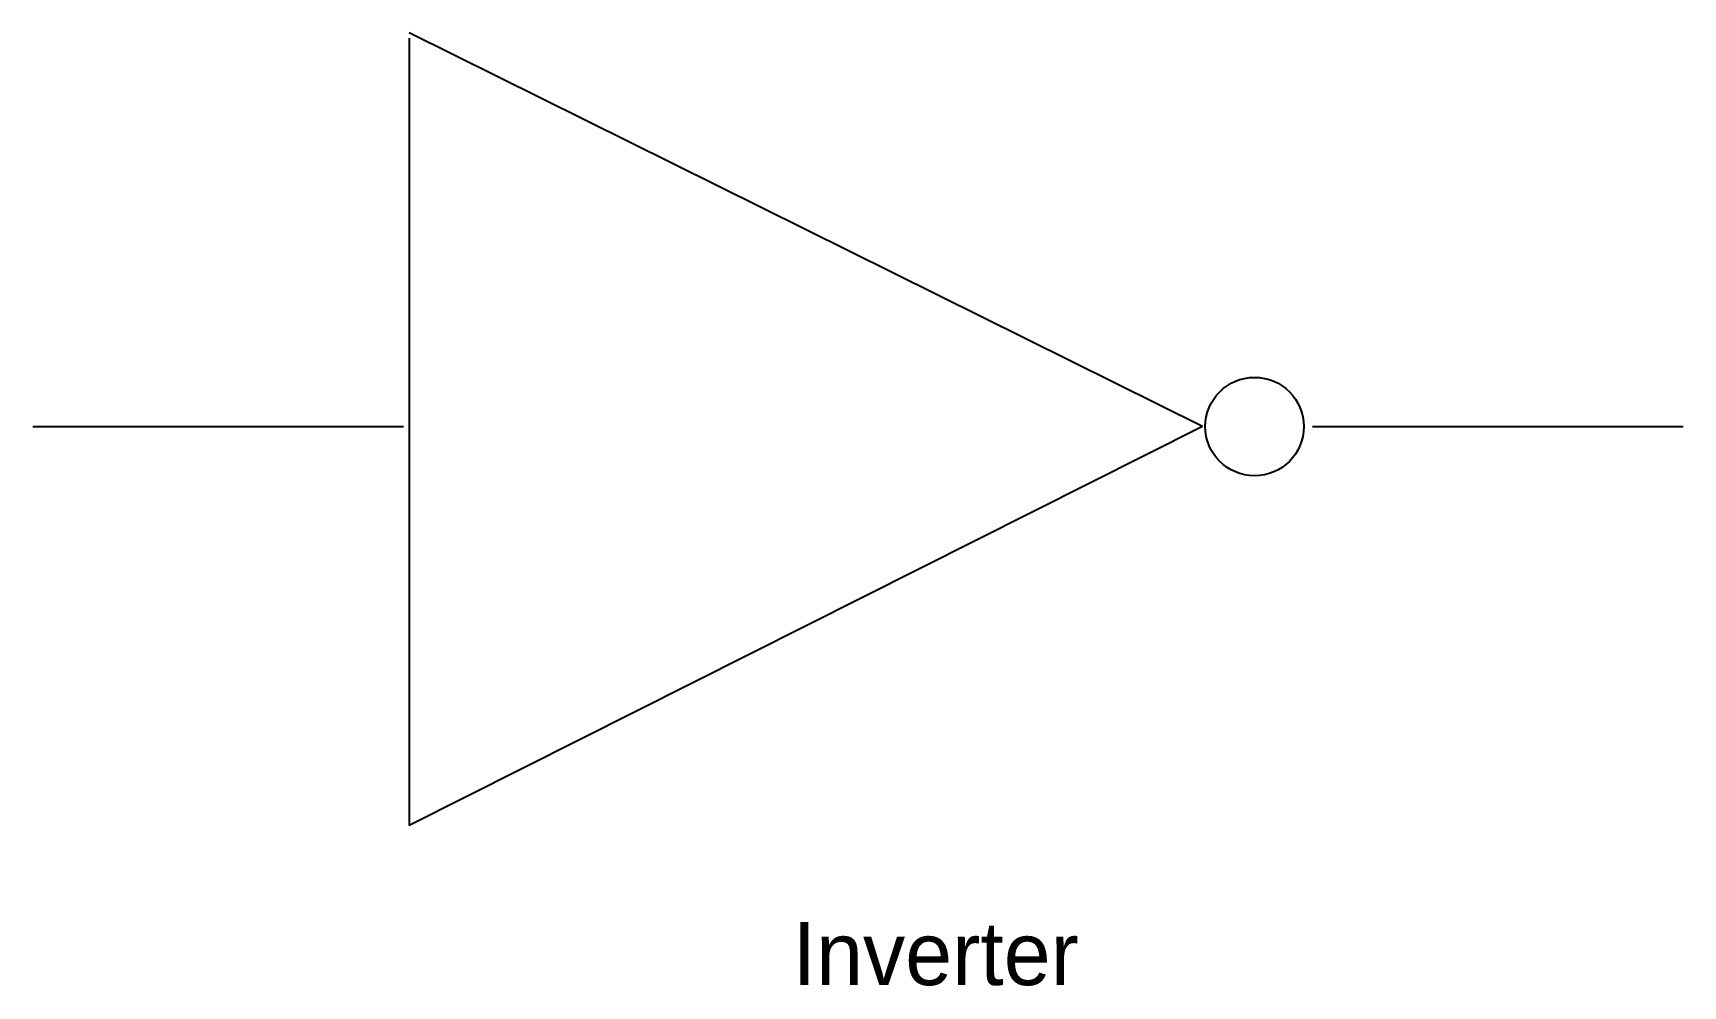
# Model space of a CAD drawing. Extents: x 3.57 to 9.84, y 2.18 to 5.8.
import ezdxf

# ---------------------------------------------------------------- set-up
doc = ezdxf.new("R2010")
doc.units = 0
doc.header["$LTSCALE"] = 0.5
doc.header["$MEASUREMENT"] = 0
doc.layers.add('1', color=7, linetype='CONTINUOUS')
doc.styles.add('TXT', font='txt')

msp = doc.modelspace()

# ---------------------------------------------------------------- linework, layer by layer
at = {"layer": '1', "color": 7}
for p, q in [((8.010563, 4.307865), (4.995599, 5.804494)), ((4.995599, 5.78427), (4.995599, 2.791011)), ((3.565141, 4.307865), (4.973592, 4.307865)), ((8.010563, 4.307865), (4.995599, 2.791011)), ((8.428697, 4.307865), (9.837148, 4.307865))]:
    msp.add_line(p, q, dxfattribs=at)
msp.add_circle((8.208628, 4.307865), 0.187268, dxfattribs=at)

# ---------------------------------------------------------------- texts
at = {"layer": '1', "color": 7, "style": 'TXT'}
msp.add_text('Inverter', height=0.24, dxfattribs=at).set_placement((6.452465, 2.18427))

doc.saveas('drawing.dxf')
